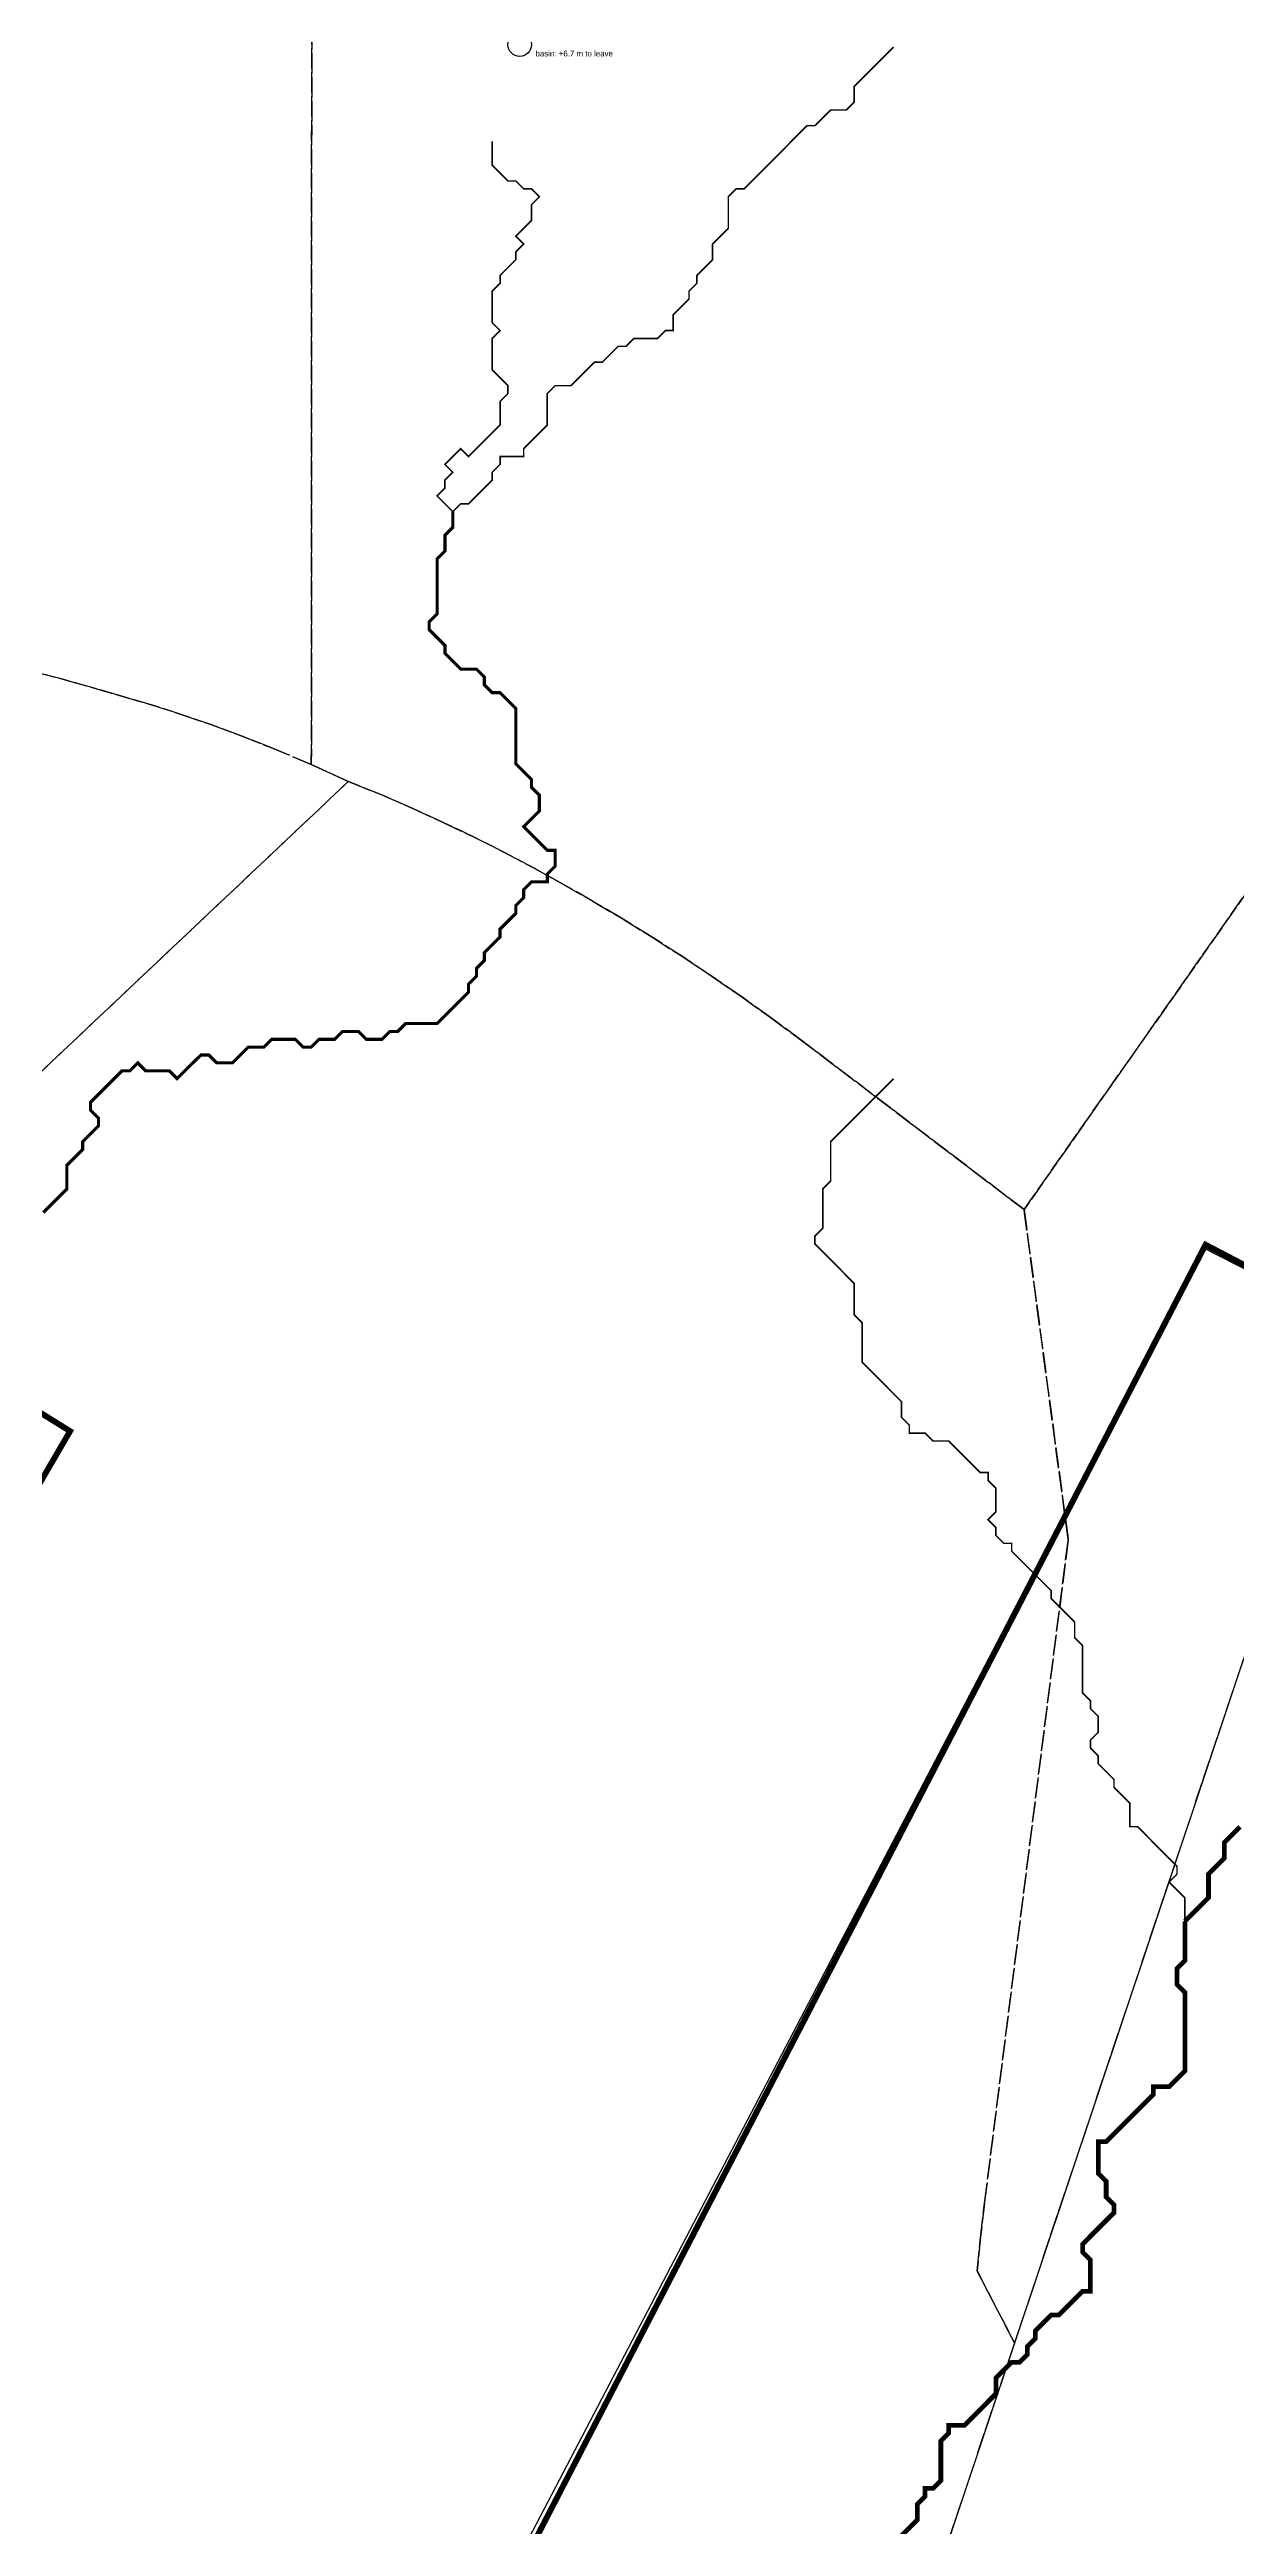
# Model space of a CAD drawing. Header units: metres. Extents: x 442821 to 452274, y 2561971 to 2571293.
# Drawn here: x 444562 to 445165, y 2562711 to 2563970 of the extents above; entities that cross this region are included whole.
import ezdxf

# ---------------------------------------------------------------- set-up
doc = ezdxf.new("R2010")
doc.units = ezdxf.units.M
doc.header["$LTSCALE"] = 8
doc.linetypes.add('DASHED', pattern=[1.524, 1.27, -0.254])
for name, color, linetype in [('A_BASINS', 1, 'Continuous'), ('A_BUILT_2006', 252, 'Continuous'), ('A_CATCHMENTS', 7, 'Continuous'), ('A_ENVELOPE', 3, 'Continuous'), ('A_MAIN_PIPE', 5, 'Continuous'), ('A_STREAMS', 5, 'Continuous')]:
    doc.layers.add(name, color=color, linetype=linetype)

msp = doc.modelspace()

# ---------------------------------------------------------------- linework, layer by layer
at = {"layer": 'A_BASINS', "color": 1}
msp.add_circle((444801.2, 2563972.5), 6, dxfattribs=at)
at = {"layer": 'A_BUILT_2006', "color": 252}
msp.add_lwpolyline([(444423.4, 2563343.2), (444431.5, 2563355.3), (444572.9, 2563267.8), (444295.2, 2562786.9), (444363.1, 2562577.1), (444377.7, 2562576.5), (444569.2, 2562604), (444800.1, 2562694.3), (445148.7, 2563361.2), (445469.4, 2563197.5), (445714.6, 2563159.3), (445807.5, 2563389.7), (445994.1, 2563715), (446180.6, 2564037.7), (446320.8, 2564284.9), (446551.4, 2564695.1), (447061.6, 2565726.9)], dxfattribs=at)
at = {"layer": 'A_CATCHMENTS', "color": 1, "linetype": 'DASHED'}
for points in [[(444695.5, 2563980.4), (444695.3, 2563606.8), (444674.8, 2563615.3), (444659.7, 2563621.3), (444644.7, 2563626.8), (444629.6, 2563632), (444614.6, 2563636.9), (444599.5, 2563641.3), (444597.8, 2563641.8), (444584.5, 2563645.7), (444571.2, 2563649.4), (444569.5, 2563649.9), (444555.3, 2563653.7)], [(444447.7, 2563346.4), (444714.1, 2563598.1), (444715.9, 2563597.4), (444731.4, 2563591.1), (444746.8, 2563584.4), (444762.3, 2563577.3), (444777.7, 2563569.9), (444793.2, 2563562.2), (444808.5, 2563554.1), (444823.5, 2563545.8), (444838.6, 2563537.1), (444853.7, 2563528.1), (444868.8, 2563518.8), (444883.9, 2563509.1), (444899, 2563499), (444914, 2563488.6), (444929.1, 2563477.8), (444944.2, 2563466.7), (445057.5, 2563380.6), (445079.9, 2563212.9), (445037.4, 2562875.8), (445035.4, 2562858.3), (445033.6, 2562841.3), (445052.6, 2562804.7), (444873.7, 2562270.3)]]:
    msp.add_lwpolyline(points, dxfattribs=at)
at = {"layer": 'A_CATCHMENTS', "color": 2, "linetype": 'DASHED'}
msp.add_lwpolyline([(445200.1, 2563583.8), (445057.5, 2563380.6), (444944.2, 2563466.7), (444929.1, 2563477.8), (444914, 2563488.6), (444899, 2563499), (444883.9, 2563509.1), (444868.8, 2563518.8), (444853.7, 2563528.1), (444838.6, 2563537.1), (444823.5, 2563545.8), (444808.5, 2563554.1), (444793.2, 2563562.2), (444777.7, 2563569.9), (444762.3, 2563577.3), (444746.8, 2563584.4), (444731.4, 2563591.1), (444715.9, 2563597.4), (444714.1, 2563598.1), (444695.3, 2563606.8), (444695.5, 2563980.4)], dxfattribs=at)
at = {"layer": 'A_CATCHMENTS', "color": 3, "linetype": 'DASHED'}
for points in [[(444555.3, 2563653.7), (444569.5, 2563649.9), (444571.2, 2563649.4), (444584.5, 2563645.7), (444597.8, 2563641.8), (444599.5, 2563641.3), (444614.6, 2563636.9), (444629.6, 2563632), (444644.7, 2563626.8), (444659.7, 2563621.3), (444674.8, 2563615.3), (444695.3, 2563606.8), (444714.1, 2563598.1), (444447.7, 2563346.4)], [(445244.5, 2563377.9), (445052.6, 2562804.7), (445033.6, 2562841.3), (445035.4, 2562858.3), (445037.4, 2562875.8), (445079.9, 2563212.9), (445057.5, 2563380.6), (445200.1, 2563583.8)]]:
    msp.add_lwpolyline(points, dxfattribs=at)
at = {"layer": 'A_ENVELOPE', "color": 3}
msp.add_lwpolyline([(446145.9, 2563995.1), (446098.8, 2563913.7), (445991.2, 2563728), (445981.3, 2563710.9), (445936.8, 2563631.1), (445875.2, 2563520.9), (445841.6, 2563460.7), (445796.7, 2563382.9), (445742.6, 2563253.5), (445736.7, 2563232.2), (445717.1, 2563162.4), (445244.5, 2563377.9), (444873.7, 2562270.3), (443922.9, 2562555.5), (443114.8, 2564922.9)], dxfattribs=at)
at = {"layer": 'A_MAIN_PIPE', "color": 5, "const_width": 3}
msp.add_lwpolyline([(446145.9, 2563995.1), (445981.3, 2563710.9), (445841.6, 2563460.7), (445796.7, 2563382.9), (445742.6, 2563253.5), (445717.1, 2563162.4), (445463.7, 2563198.7), (445149.7, 2563362.7), (444801.7, 2562690.4), (444568.5, 2562596.8), (444339.2, 2562571.3), (444291.8, 2562785.1), (444572.7, 2563268), (444431.5, 2563355.6), (444423, 2563343.3)], dxfattribs=at)
at = {"layer": 'A_STREAMS', "color": 5}
for points, const_width in [([(444991.2, 2563971.3), (444987.2, 2563967.3), (444983.2, 2563963.3), (444979.2, 2563959.3), (444975.2, 2563955.3), (444971.2, 2563951.3), (444971.2, 2563947.3), (444971.2, 2563943.3), (444967.2, 2563939.3), (444963.2, 2563939.3), (444959.2, 2563939.3), (444955.2, 2563935.3), (444951.2, 2563931.3), (444947.2, 2563931.3), (444943.2, 2563927.3), (444939.2, 2563923.3), (444935.2, 2563919.2), (444931.2, 2563915.2), (444927.2, 2563911.2), (444923.2, 2563907.2), (444919.2, 2563903.2), (444915.2, 2563899.2), (444911.2, 2563899.2), (444907.2, 2563895.2), (444907.2, 2563891.2), (444907.2, 2563887.2), (444907.2, 2563883.2), (444907.2, 2563879.2), (444903.2, 2563875.2), (444899.2, 2563871.2), (444899.2, 2563867.2), (444899.2, 2563863.2), (444895.2, 2563859.2), (444891.2, 2563855.2), (444891.2, 2563851.2), (444887.2, 2563847.2), (444887.2, 2563843.2), (444883.2, 2563839.2), (444879.2, 2563835.2), (444879.2, 2563831.2), (444879.2, 2563827.2), (444875.2, 2563827.2), (444871.2, 2563823.2), (444867.2, 2563823.2), (444863.2, 2563823.2), (444859.2, 2563823.2), (444855.2, 2563819.2), (444851.2, 2563819.2), (444847.2, 2563815.2), (444843.2, 2563811.2), (444839.2, 2563811.2), (444835.2, 2563807.2), (444831.2, 2563803.2), (444827.2, 2563799.2), (444823.2, 2563799.2), (444819.2, 2563799.2), (444815.2, 2563795.2), (444815.2, 2563791.2), (444815.2, 2563787.2), (444815.2, 2563783.2), (444815.2, 2563779.2), (444811.2, 2563775.2), (444807.2, 2563771.2), (444803.2, 2563767.2), (444803.2, 2563763.2), (444799.2, 2563763.2), (444795.2, 2563763.2), (444791.2, 2563763.2), (444791.2, 2563759.2), (444787.2, 2563755.2), (444787.2, 2563751.2), (444783.2, 2563747.2), (444779.2, 2563743.2), (444775.2, 2563739.2), (444771.2, 2563739.2), (444767.2, 2563735.2)], 0.8), ([(444787.2, 2563923.3), (444787.2, 2563919.2), (444787.2, 2563915.2), (444787.2, 2563911.2), (444791.2, 2563907.2), (444795.2, 2563903.2), (444799.2, 2563903.2), (444803.2, 2563899.2), (444807.2, 2563899.2), (444811.2, 2563895.2), (444807.2, 2563891.2), (444807.2, 2563887.2), (444807.2, 2563883.2), (444803.2, 2563879.2), (444799.2, 2563875.2), (444803.2, 2563871.2), (444799.2, 2563867.2), (444799.2, 2563863.2), (444795.2, 2563859.2), (444791.2, 2563855.2), (444791.2, 2563851.2), (444787.2, 2563847.2), (444787.2, 2563843.2), (444787.2, 2563839.2), (444787.2, 2563835.2), (444787.2, 2563831.2), (444791.2, 2563827.2), (444787.2, 2563823.2), (444787.2, 2563819.2), (444787.2, 2563815.2), (444787.2, 2563811.2), (444787.2, 2563807.2), (444791.2, 2563803.2), (444795.2, 2563799.2), (444795.2, 2563795.2), (444791.2, 2563791.2), (444791.2, 2563787.2), (444791.2, 2563783.2), (444791.2, 2563779.2), (444787.2, 2563775.2), (444783.2, 2563771.2), (444779.2, 2563767.2), (444775.2, 2563763.2), (444771.2, 2563767.2), (444767.2, 2563763.2), (444763.2, 2563759.2), (444767.2, 2563755.2), (444763.2, 2563751.2), (444763.2, 2563747.2), (444759.2, 2563743.2), (444763.2, 2563739.2), (444767.2, 2563735.2)], 0.8), ([(444767.2, 2563735.2), (444767.2, 2563731.2), (444767.2, 2563727.2), (444763.2, 2563723.2), (444763.2, 2563719.2), (444763.2, 2563715.2), (444759.2, 2563711.2), (444759.2, 2563707.2), (444759.2, 2563703.2), (444759.2, 2563699.2), (444759.2, 2563695.2), (444759.2, 2563691.2), (444759.2, 2563687.2), (444759.2, 2563683.2), (444755.2, 2563679.2), (444755.2, 2563675.2), (444759.2, 2563671.2), (444763.2, 2563667.2), (444763.2, 2563663.2), (444767.2, 2563659.2), (444771.2, 2563655.2), (444775.2, 2563655.2), (444779.2, 2563655.2), (444783.2, 2563651.2), (444783.2, 2563647.2), (444787.2, 2563643.2), (444791.2, 2563643.2), (444795.2, 2563639.2), (444799.2, 2563635.2), (444799.2, 2563631.1), (444799.2, 2563627.1), (444799.2, 2563623.1), (444799.2, 2563619.1), (444799.2, 2563615.1), (444799.2, 2563611.1), (444799.2, 2563607.1), (444803.2, 2563603.1), (444807.2, 2563599.1), (444807.2, 2563595.1), (444811.2, 2563591.1), (444811.2, 2563587.1), (444811.2, 2563583.1), (444807.2, 2563579.1), (444803.2, 2563575.1), (444807.2, 2563571.1), (444811.2, 2563567.1), (444815.2, 2563563.1), (444819.2, 2563563.1), (444819.2, 2563559.1), (444819.2, 2563555.1), (444815.2, 2563551.1), (444815.2, 2563547.1), (444811.2, 2563547.1), (444807.2, 2563547.1), (444803.2, 2563543.1), (444803.2, 2563539.1), (444799.2, 2563535.1), (444799.2, 2563531.1), (444795.2, 2563527.1), (444791.2, 2563523.1), (444791.2, 2563519.1), (444787.2, 2563515.1), (444783.2, 2563511.1), (444783.2, 2563507.1), (444779.2, 2563503.1), (444779.2, 2563499.1), (444775.2, 2563495.1), (444775.2, 2563491.1), (444771.2, 2563487.1), (444767.2, 2563483.1), (444763.2, 2563479.1), (444759.2, 2563475.1), (444755.2, 2563475.1), (444751.2, 2563475.1), (444747.2, 2563475.1), (444743.2, 2563475.1), (444739.2, 2563471.1), (444735.2, 2563471.1), (444731.2, 2563467.1), (444727.2, 2563467.1), (444723.2, 2563467.1), (444719.2, 2563471.1), (444715.2, 2563471.1), (444711.2, 2563471.1), (444707.2, 2563467.1), (444703.2, 2563467.1), (444699.2, 2563467.1), (444695.2, 2563463.1), (444691.2, 2563463.1), (444687.2, 2563467.1), (444683.2, 2563467.1), (444679.2, 2563467.1), (444675.2, 2563467.1), (444671.2, 2563463.1), (444667.2, 2563463.1), (444663.2, 2563463.1), (444659.2, 2563459.1), (444655.2, 2563455.1), (444651.2, 2563455.1), (444647.2, 2563455.1), (444643.2, 2563459.1), (444639.2, 2563459.1), (444635.1, 2563455.1), (444631.1, 2563451.1), (444627.1, 2563447.1), (444623.1, 2563451.1), (444619.1, 2563451.1), (444615.1, 2563451.1), (444611.1, 2563451.1), (444607.1, 2563455.1), (444603.1, 2563451.1), (444599.1, 2563451.1), (444595.1, 2563447.1), (444591.1, 2563443.1), (444587.1, 2563439.1), (444583.1, 2563435.1), (444583.1, 2563431.1), (444587.1, 2563427.1), (444587.1, 2563423.1), (444583.1, 2563419.1), (444579.1, 2563415.1), (444579.1, 2563411.1), (444575.1, 2563407.1), (444571.1, 2563403.1), (444571.1, 2563399.1), (444571.1, 2563395.1), (444571.1, 2563391.1), (444567.1, 2563387.1), (444563.1, 2563383.1), (444559.1, 2563379.1)], 1.6), ([(444991.2, 2563447.1), (444987.2, 2563443.1), (444983.2, 2563439.1), (444979.2, 2563435.1), (444975.2, 2563431.1), (444971.2, 2563427.1), (444967.2, 2563423.1), (444963.2, 2563419.1), (444959.2, 2563415.1), (444959.2, 2563411.1), (444959.2, 2563407.1), (444959.2, 2563403.1), (444959.2, 2563399.1), (444959.2, 2563395.1), (444955.2, 2563391.1), (444955.2, 2563387.1), (444955.2, 2563383.1), (444955.2, 2563379.1), (444955.2, 2563375.1), (444955.2, 2563371.1), (444951.2, 2563367.1), (444951.2, 2563363.1), (444955.2, 2563359.1), (444959.2, 2563355.1), (444963.2, 2563351.1), (444967.2, 2563347), (444971.2, 2563343), (444971.2, 2563339), (444971.2, 2563335), (444971.2, 2563331), (444971.2, 2563327), (444975.2, 2563323), (444975.2, 2563319), (444975.2, 2563315), (444975.2, 2563311), (444975.2, 2563307), (444975.2, 2563303), (444979.2, 2563299), (444983.2, 2563295), (444987.2, 2563291), (444991.2, 2563287), (444995.2, 2563283), (444995.2, 2563279), (444995.2, 2563275), (444999.2, 2563271), (444999.2, 2563267), (445003.2, 2563267), (445007.2, 2563267), (445011.2, 2563263), (445015.2, 2563263), (445019.2, 2563263), (445023.2, 2563259), (445027.2, 2563255), (445031.2, 2563251), (445035.2, 2563247), (445039.2, 2563247), (445039.2, 2563243), (445043.2, 2563239), (445043.2, 2563235), (445043.2, 2563231), (445043.2, 2563227), (445039.2, 2563223), (445043.2, 2563219), (445043.2, 2563215), (445047.2, 2563211), (445051.2, 2563211), (445051.2, 2563207), (445055.2, 2563203), (445059.2, 2563199), (445063.2, 2563195), (445067.2, 2563191), (445071.2, 2563187), (445071.2, 2563183), (445075.2, 2563179), (445079.2, 2563175), (445083.2, 2563171), (445083.2, 2563167), (445083.2, 2563163), (445087.2, 2563159), (445087.2, 2563155), (445087.2, 2563151), (445087.2, 2563147), (445087.2, 2563143), (445087.2, 2563139), (445087.2, 2563135), (445091.2, 2563131), (445091.2, 2563127), (445095.2, 2563123), (445095.2, 2563119), (445095.2, 2563115), (445091.2, 2563111), (445091.2, 2563107), (445095.2, 2563103), (445095.2, 2563099), (445099.2, 2563095), (445103.2, 2563091), (445103.2, 2563087), (445107.2, 2563083), (445111.2, 2563079), (445111.2, 2563075), (445111.2, 2563071), (445111.2, 2563067), (445115.2, 2563067), (445119.2, 2563063), (445123.2, 2563058.9), (445127.2, 2563054.9), (445131.2, 2563050.9), (445135.2, 2563046.9), (445135.2, 2563042.9), (445131.2, 2563038.9), (445135.2, 2563034.9), (445139.2, 2563030.9), (445139.2, 2563026.9), (445139.2, 2563022.9), (445139.2, 2563018.9)], 0.8), ([(445167.2, 2563067), (445163.2, 2563063), (445159.2, 2563058.9), (445159.2, 2563054.9), (445159.2, 2563050.9), (445155.2, 2563046.9), (445151.2, 2563042.9), (445151.2, 2563038.9), (445151.2, 2563034.9), (445151.2, 2563030.9), (445147.2, 2563026.9), (445143.2, 2563022.9), (445139.2, 2563018.9)], 2.4), ([(445139.2, 2563018.9), (445139.2, 2563014.9), (445139.2, 2563010.9), (445139.2, 2563006.9), (445139.2, 2563002.9), (445139.2, 2562998.9), (445135.2, 2562994.9), (445135.2, 2562990.9), (445135.2, 2562986.9), (445139.2, 2562982.9), (445139.2, 2562978.9), (445139.2, 2562974.9), (445139.2, 2562970.9), (445139.2, 2562966.9), (445139.2, 2562962.9), (445139.2, 2562958.9), (445139.2, 2562954.9), (445139.2, 2562950.9), (445139.2, 2562946.9), (445139.2, 2562942.9), (445135.2, 2562938.9), (445131.2, 2562934.9), (445127.2, 2562934.9), (445123.2, 2562934.9), (445123.2, 2562930.9), (445119.2, 2562926.9), (445115.2, 2562922.9), (445111.2, 2562918.9), (445107.2, 2562914.9), (445103.2, 2562910.9), (445099.2, 2562906.9), (445095.2, 2562906.9), (445095.2, 2562902.9), (445095.2, 2562898.9), (445095.2, 2562894.9), (445095.2, 2562890.9), (445099.2, 2562886.9), (445099.2, 2562882.9), (445099.2, 2562878.9), (445103.2, 2562874.9), (445103.2, 2562870.9), (445099.2, 2562866.9), (445095.2, 2562862.9), (445091.2, 2562858.9), (445087.2, 2562854.9), (445087.2, 2562850.9), (445091.2, 2562846.9), (445091.2, 2562842.9), (445091.2, 2562838.9), (445091.2, 2562834.9), (445091.2, 2562830.9), (445087.2, 2562830.9), (445083.2, 2562826.9), (445079.2, 2562822.9), (445075.2, 2562818.9), (445071.2, 2562818.9), (445067.2, 2562814.9), (445063.2, 2562810.9), (445063.2, 2562806.9), (445059.2, 2562802.9), (445059.2, 2562798.9), (445055.2, 2562794.9), (445051.2, 2562794.9), (445047.2, 2562790.9), (445043.2, 2562786.9), (445043.2, 2562782.9), (445043.2, 2562778.9), (445039.2, 2562774.9), (445035.2, 2562770.8), (445031.2, 2562766.8), (445027.2, 2562762.8), (445023.2, 2562762.8), (445019.2, 2562762.8), (445019.2, 2562758.8), (445015.2, 2562754.8), (445015.2, 2562750.8), (445015.2, 2562746.8), (445015.2, 2562742.8), (445015.2, 2562738.8), (445015.2, 2562734.8), (445011.2, 2562730.8), (445007.2, 2562730.8), (445007.2, 2562726.8), (445003.2, 2562722.8), (445003.2, 2562718.8), (445003.2, 2562714.8), (444999.2, 2562710.8), (444995.2, 2562706.8)], 2.4)]:
    msp.add_lwpolyline(points, dxfattribs=dict(at, const_width=const_width))

# ---------------------------------------------------------------- texts
at = {"layer": 'A_BASINS', "color": 1}
msp.add_text('basin: +6.7 m to leave', height=3, dxfattribs=at).set_placement((444809.2, 2563966.5))

doc.saveas('drawing.dxf')
